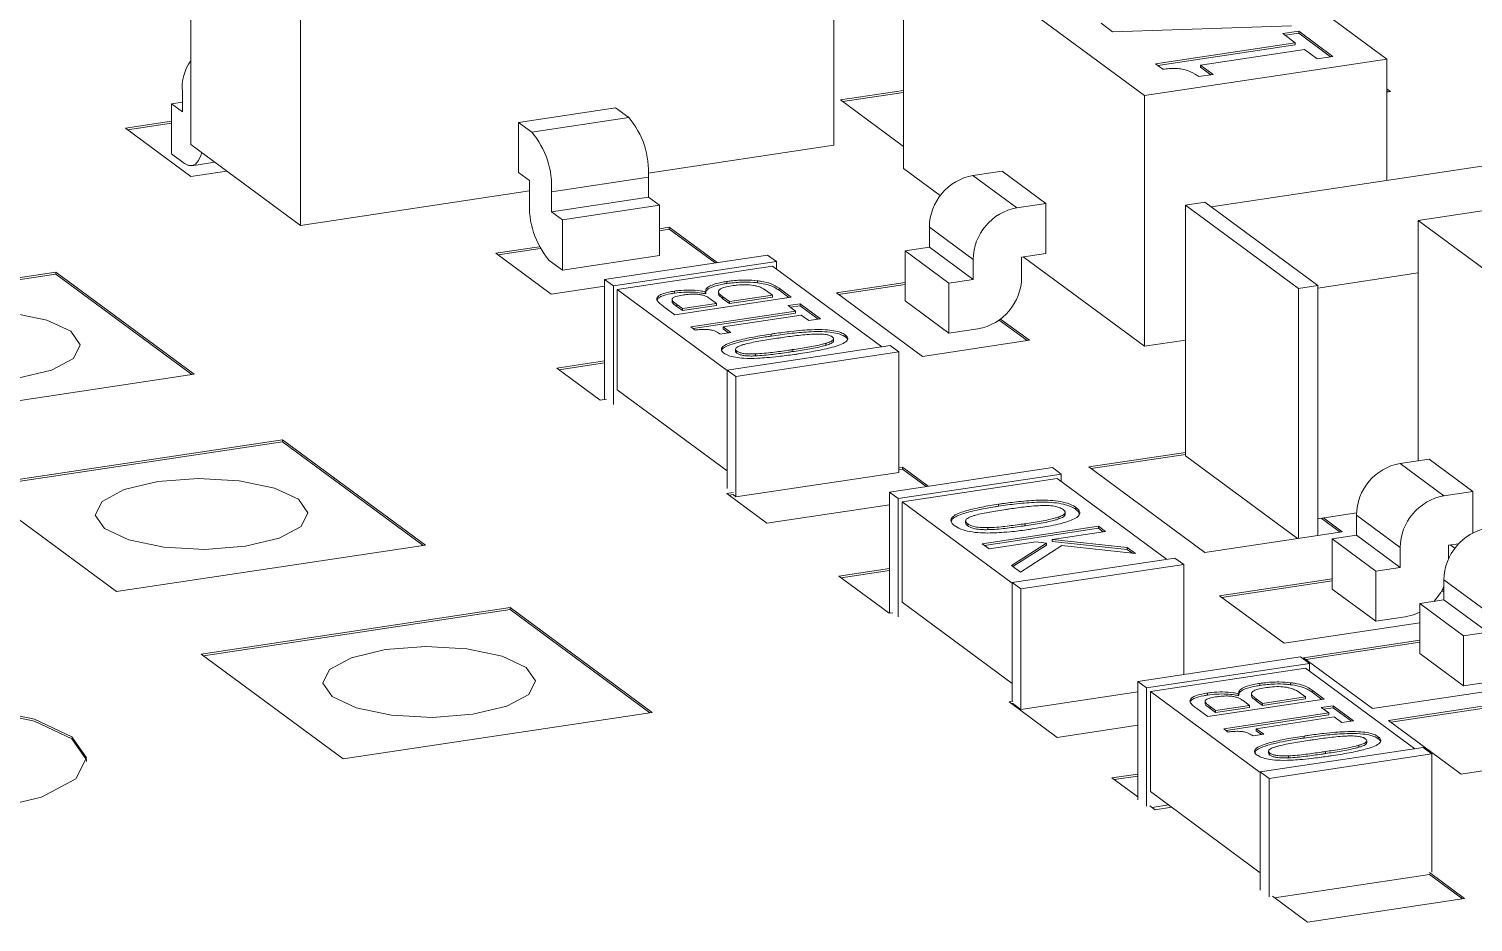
# Model space of a CAD drawing. Header units: millimetres. Extents: x 30 to 313, y 16 to 167.
# Drawn here: x 163.07 to 166.464, y 120.005 to 122.105 of the extents above; entities that cross this region are included whole.
import ezdxf

# ---------------------------------------------------------------- set-up
doc = ezdxf.new("R2010")
doc.units = ezdxf.units.MM

msp = doc.modelspace()

# ---------------------------------------------------------------- linework, layer by layer
at = {"color": 7, "linetype": 'Continuous', "lineweight": 15}
for p, q in [((165.6955, 122.4515), (166.2612, 122.0338)), ((163.4513, 122.4219), (163.4513, 121.8327)), ((164.9617, 121.8314), (164.9617, 122.4206)), ((165.6916, 121.9481), (165.1258, 122.3658)), ((165.1258, 121.7765), (165.1258, 122.3658)), ((163.7085, 121.6428), (163.7085, 122.2321)), ((165.617, 122.0981), (165.5901, 122.1179)), ((166.0371, 122.1119), (165.617, 122.0981)), ((165.7177, 122.0226), (166.0463, 122.0721)), ((166.0463, 122.0674), (165.723, 122.0187)), ((166.0171, 122.0936), (166.0543, 122.0992)), ((166.0463, 122.0721), (166.0171, 122.0936)), ((166.0543, 122.0945), (166.0224, 122.0897)), ((166.0463, 122.0674), (166.0463, 122.0721)), ((166.0543, 122.0992), (166.1346, 122.04)), ((166.0543, 122.0945), (166.0543, 122.0992)), ((166.1293, 122.0392), (166.0543, 122.0945)), ((166.2612, 122.0338), (165.6916, 121.9481)), ((166.0675, 122.0564), (165.8231, 122.0196)), ((166.0973, 122.0344), (166.0675, 122.0564)), ((166.1346, 122.04), (166.0973, 122.0344)), ((166.2612, 121.7486), (166.2612, 122.0338)), ((165.7348, 122.01), (165.7177, 122.0226)), ((165.8231, 122.0196), (165.853, 121.9976)), ((165.8231, 122.0149), (165.8231, 122.0196)), ((165.8477, 121.9968), (165.8231, 122.0149)), ((165.853, 121.9976), (165.8196, 121.9926)), ((163.4311, 121.9329), (163.4054, 121.929)), ((163.4311, 121.9572), (163.4311, 121.91)), ((164.9777, 121.9377), (165.1258, 121.96)), ((165.1258, 121.8283), (164.9777, 121.9377)), ((165.1258, 121.9553), (164.983, 121.9338)), ((165.6916, 121.3588), (165.6916, 121.9481)), ((166.2612, 121.964), (166.27, 121.9575)), ((166.2647, 121.9567), (166.2612, 121.9592)), ((166.27, 121.9575), (166.2612, 121.9561)), ((163.4054, 121.929), (163.4054, 121.8111)), ((163.4311, 121.91), (163.4054, 121.929)), ((164.2212, 121.8849), (164.449, 121.9192)), ((164.449, 121.9192), (164.4799, 121.8964)), ((163.2972, 121.8713), (163.4054, 121.8876)), ((163.4512, 121.7576), (163.2972, 121.8713)), ((163.4054, 121.8829), (163.3025, 121.8674)), ((164.2212, 121.7671), (164.2212, 121.8849)), ((164.2212, 121.8849), (164.252, 121.8622)), ((164.252, 121.8622), (164.4799, 121.8964)), ((163.7085, 121.6428), (163.4513, 121.8327)), ((164.9617, 121.8314), (164.526, 121.7658)), ((163.4054, 121.8111), (163.4363, 121.7884)), ((166.7491, 121.822), (165.8483, 121.6864)), ((163.5358, 121.7703), (163.4512, 121.7576)), ((163.453, 121.7832), (163.5073, 121.7913)), ((164.2212, 121.7671), (164.2469, 121.7481)), ((165.212, 121.7129), (165.1258, 121.7765)), ((165.3573, 121.7706), (165.2889, 121.7603)), ((165.3573, 121.7706), (165.4601, 121.6947)), ((164.2469, 121.7481), (164.2469, 121.701)), ((164.5262, 121.7562), (164.2983, 121.7219)), ((164.5262, 121.7562), (164.5262, 121.7091)), ((165.2889, 121.7603), (165.3918, 121.6844)), ((167.0186, 121.7576), (166.335, 121.6548)), ((164.2469, 121.7238), (163.7085, 121.6428)), ((164.2983, 121.6748), (164.2983, 121.7219)), ((164.5262, 121.7091), (164.2983, 121.6748)), ((164.5262, 121.7091), (164.5519, 121.6901)), ((165.4601, 121.6947), (165.3918, 121.6844)), ((165.4601, 121.6947), (165.4601, 121.5768)), ((165.788, 121.6904), (165.8336, 121.6973)), ((165.8336, 121.6973), (166.0989, 121.5013)), ((164.324, 121.6558), (164.2983, 121.6748)), ((164.5519, 121.6901), (164.324, 121.6558)), ((164.5519, 121.6901), (164.5519, 121.5722)), ((165.788, 121.6904), (165.788, 121.1012)), ((166.0534, 121.4945), (165.788, 121.6904)), ((164.324, 121.5379), (164.324, 121.6558)), ((164.5519, 121.6352), (164.5752, 121.6387)), ((164.5752, 121.634), (164.5519, 121.6305)), ((164.5752, 121.6387), (164.688, 121.5555)), ((164.5752, 121.634), (164.5752, 121.6387)), ((164.6827, 121.5547), (164.5752, 121.634)), ((165.2892, 121.5629), (165.1864, 121.6389)), ((165.1864, 121.5917), (165.1864, 121.6389)), ((166.9007, 121.237), (166.335, 121.6548)), ((166.335, 121.0898), (166.335, 121.6548)), ((164.168, 121.5774), (164.2697, 121.5927)), ((165.1294, 121.5831), (165.1864, 121.5917)), ((165.2892, 121.5158), (165.1864, 121.5917)), ((164.2979, 121.4815), (164.168, 121.5774)), ((164.2719, 121.5883), (164.1733, 121.5735)), ((164.2932, 121.5607), (164.324, 121.5379)), ((164.5519, 121.5722), (164.324, 121.5379)), ((164.8062, 121.5733), (164.4234, 121.5157)), ((164.4439, 121.5005), (164.8268, 121.5581)), ((164.8062, 121.5733), (164.8268, 121.5581)), ((164.8268, 121.5581), (164.8268, 121.5405)), ((165.2323, 121.5072), (165.1294, 121.5831)), ((165.1294, 121.4653), (165.1294, 121.5831)), ((165.2892, 121.5629), (165.2892, 121.5158)), ((165.4032, 121.5683), (165.4601, 121.5768)), ((165.4032, 121.5211), (165.4032, 121.5683)), ((165.6916, 121.3588), (165.4071, 121.5689)), ((162.4348, 121.4279), (163.1335, 121.5331)), ((163.1335, 121.5284), (162.4401, 121.424)), ((163.1335, 121.5331), (163.4586, 121.293)), ((163.1335, 121.5284), (163.1335, 121.5331)), ((163.4533, 121.2922), (163.1335, 121.5284)), ((164.8176, 121.5473), (164.4531, 121.4924)), ((164.8176, 121.5473), (165.0745, 121.3576)), ((166.0989, 121.4956), (166.335, 121.5311)), ((164.4234, 121.5004), (164.2979, 121.4815)), ((164.4439, 121.5005), (164.4234, 121.5157)), ((164.4234, 121.5157), (164.4234, 121.2338)), ((164.4439, 121.2223), (164.4439, 121.5005)), ((164.7114, 121.3017), (164.4531, 121.4924)), ((164.4531, 121.4924), (164.4531, 121.2567)), ((164.6611, 121.4909), (164.6611, 121.4869)), ((164.7106, 121.5064), (164.7106, 121.5111)), ((164.7827, 121.5081), (164.7827, 121.5128)), ((164.8333, 121.4951), (164.8616, 121.4742)), ((164.8333, 121.4904), (164.8333, 121.4951)), ((164.8563, 121.4734), (164.8333, 121.4904)), ((164.9679, 121.4844), (165.1294, 121.5087)), ((165.1294, 121.5039), (164.9732, 121.4804)), ((165.2892, 121.5158), (165.2323, 121.5072)), ((165.2323, 121.5072), (165.2323, 121.3893)), ((166.0534, 121.4945), (166.0989, 121.5013)), ((166.0534, 120.9072), (166.0534, 121.4945)), ((166.0989, 121.5013), (166.0989, 120.9141)), ((164.547, 121.4686), (164.547, 121.4733)), ((164.5819, 121.4685), (164.5819, 121.4638)), ((164.5873, 121.4837), (164.5873, 121.4884)), ((164.8616, 121.4742), (164.5881, 121.4331)), ((164.606, 121.4474), (164.5933, 121.4568)), ((164.5933, 121.4521), (164.5933, 121.4568)), ((164.686, 121.4595), (164.606, 121.4474)), ((164.6597, 121.487), (164.661, 121.4872)), ((164.6597, 121.4823), (164.6597, 121.487)), ((164.661, 121.4825), (164.6597, 121.4823)), ((164.661, 121.4872), (164.661, 121.4825)), ((164.671, 121.4705), (164.686, 121.4595)), ((164.686, 121.4595), (164.686, 121.4547)), ((164.6908, 121.4865), (164.6908, 121.4818)), ((164.7164, 121.464), (164.7014, 121.4751)), ((164.7014, 121.4704), (164.7014, 121.4751)), ((164.7014, 121.4704), (164.7164, 121.4593)), ((164.8174, 121.4792), (164.7164, 121.464)), ((164.7164, 121.4593), (164.8174, 121.4745)), ((164.7164, 121.464), (164.7164, 121.4593)), ((164.8067, 121.4871), (164.8174, 121.4792)), ((164.8174, 121.4792), (164.8174, 121.4745)), ((164.8546, 121.4545), (164.8826, 121.4587)), ((164.8826, 121.4587), (164.9307, 121.4232)), ((164.8826, 121.454), (164.8826, 121.4587)), ((165.1701, 121.3351), (164.9679, 121.4844)), ((165.2323, 121.3893), (165.1294, 121.4653)), ((164.5881, 121.4331), (164.5619, 121.4524)), ((164.5933, 121.4521), (164.606, 121.4427)), ((164.606, 121.4427), (164.686, 121.4547)), ((164.606, 121.4474), (164.606, 121.4427)), ((164.6258, 121.4045), (164.8722, 121.4416)), ((164.8722, 121.4369), (164.6311, 121.4006)), ((164.8849, 121.4322), (164.7016, 121.4046)), ((164.8722, 121.4416), (164.8546, 121.4545)), ((164.8826, 121.454), (164.8599, 121.4506)), ((164.8722, 121.4369), (164.8722, 121.4416)), ((164.9254, 121.4224), (164.8826, 121.454)), ((164.9028, 121.419), (164.8849, 121.4322)), ((164.9307, 121.4232), (164.9028, 121.419)), ((165.3536, 121.4229), (165.4213, 121.3729)), ((164.6361, 121.3969), (164.6258, 121.4045)), ((164.7195, 121.3914), (164.6945, 121.3876)), ((164.7016, 121.4046), (164.7195, 121.3914)), ((164.7016, 121.3999), (164.7016, 121.4046)), ((164.7142, 121.3906), (164.7016, 121.3999)), ((165.2323, 121.3893), (165.3006, 121.3996)), ((165.416, 121.3721), (165.3505, 121.4205)), ((164.7114, 121.303), (165.0942, 121.3606)), ((164.8145, 121.3828), (164.8145, 121.3875)), ((164.9433, 121.3611), (164.9433, 121.3658)), ((164.9614, 121.3717), (164.9614, 121.3765)), ((164.9885, 121.3809), (164.9885, 121.3856)), ((165.1148, 121.3454), (165.0942, 121.3606)), ((165.4213, 121.3729), (165.1701, 121.3351)), ((165.788, 121.3733), (165.6916, 121.3588)), ((164.311, 121.3076), (164.4234, 121.3245)), ((164.4234, 121.3198), (164.3164, 121.3037)), ((164.7308, 121.3519), (164.7308, 121.3472)), ((165.1148, 121.3454), (164.732, 121.2878)), ((164.7341, 121.3427), (164.7341, 121.3474)), ((164.7776, 121.3361), (164.7776, 121.3408)), ((164.8643, 121.3462), (164.8643, 121.3509)), ((165.1148, 121.0625), (165.1148, 121.3454)), ((163.4586, 121.293), (162.76, 121.1879)), ((164.4131, 121.2322), (164.311, 121.3076)), ((164.732, 121.2878), (164.7114, 121.303)), ((164.7114, 121.0249), (164.7114, 121.303)), ((164.732, 121.2878), (164.732, 121.0049)), ((164.7114, 121.066), (164.4531, 121.2567)), ((164.4276, 121.2344), (164.4131, 121.2322)), ((162.9405, 121.0301), (163.6667, 121.1393)), ((163.6667, 121.1346), (162.9458, 121.0262)), ((163.6667, 121.1393), (164.0022, 120.8916)), ((163.6667, 121.1346), (163.6667, 121.1393)), ((163.9969, 120.8908), (163.6667, 121.1346)), ((165.5613, 121.0752), (165.788, 121.1093)), ((165.788, 121.1046), (165.5666, 121.0713)), ((165.788, 121.1012), (166.0511, 120.9069)), ((166.3607, 121.0936), (166.2923, 121.0834)), ((166.2923, 121.0834), (166.3952, 121.0074)), ((166.3607, 121.0936), (166.4636, 121.0177)), ((164.732, 121.0049), (165.1148, 121.0625)), ((165.0926, 121.0162), (165.4754, 121.0738)), ((165.496, 121.0586), (165.1132, 121.001)), ((165.1148, 121.0735), (165.1232, 121.0747)), ((165.1232, 121.07), (165.1148, 121.0688)), ((165.1232, 121.0747), (165.1839, 121.0299)), ((165.1232, 121.07), (165.1232, 121.0747)), ((165.1785, 121.0291), (165.1232, 121.07)), ((165.4754, 121.0738), (165.496, 121.0586)), ((165.496, 121.0411), (165.496, 121.0586)), ((165.8335, 120.8742), (165.5613, 121.0752)), ((163.276, 120.7823), (162.9405, 121.0301)), ((164.7105, 121.0126), (164.725, 121.0148)), ((165.0926, 120.7334), (165.0926, 121.0162)), ((165.0926, 121.0162), (165.1132, 121.001)), ((165.1223, 120.993), (165.4869, 121.0478)), ((165.4869, 121.0478), (165.7437, 120.8582)), ((166.4636, 121.0177), (166.3952, 121.0074)), ((166.4636, 121.0177), (166.4636, 120.9201)), ((164.8047, 120.943), (164.7105, 121.0126)), ((164.725, 121.0101), (164.7158, 121.0087)), ((164.725, 121.0101), (164.732, 121.0049)), ((165.0926, 120.9864), (164.8047, 120.943)), ((165.1132, 121.001), (165.1132, 120.7229)), ((165.3806, 120.8022), (165.1223, 120.993)), ((165.1223, 120.7573), (165.1223, 120.993)), ((165.3489, 120.9829), (165.3489, 120.9876)), ((165.2715, 120.9483), (165.2715, 120.9436)), ((165.4903, 120.9577), (165.4903, 120.9529)), ((165.5054, 120.964), (165.5054, 120.9687)), ((165.5309, 120.9799), (165.5309, 120.9751)), ((166.0989, 120.9535), (166.1899, 120.9671)), ((166.1514, 120.922), (166.1071, 120.9547)), ((166.1124, 120.9555), (166.1567, 120.9228)), ((166.2927, 120.8859), (166.1898, 120.9619)), ((166.1898, 120.9147), (166.1898, 120.9619)), ((165.2765, 120.9369), (165.2765, 120.9416)), ((165.3106, 120.8945), (165.584, 120.9357)), ((165.584, 120.931), (165.3159, 120.8906)), ((165.3235, 120.9278), (165.3235, 120.9325)), ((165.4112, 120.937), (165.4112, 120.9418)), ((165.6005, 120.9236), (165.4748, 120.9047)), ((165.584, 120.9357), (165.6005, 120.9236)), ((165.584, 120.931), (165.584, 120.9357)), ((165.5951, 120.9228), (165.584, 120.931)), ((166.1567, 120.9228), (165.8335, 120.8742)), ((166.1328, 120.9062), (166.1898, 120.9147)), ((166.2927, 120.8388), (166.1898, 120.9147)), ((164.0022, 120.8916), (163.276, 120.7823)), ((165.327, 120.8824), (165.3106, 120.8945)), ((165.4363, 120.8989), (165.327, 120.8824)), ((165.3793, 120.8438), (165.4614, 120.8962)), ((165.4614, 120.8915), (165.3828, 120.8413)), ((165.4979, 120.8908), (165.4006, 120.8281)), ((165.4614, 120.8962), (165.4363, 120.8989)), ((165.4614, 120.8915), (165.4614, 120.8962)), ((165.4748, 120.9047), (165.6511, 120.8862)), ((165.4748, 120.8999), (165.4748, 120.9047)), ((165.6511, 120.8815), (165.4748, 120.8999)), ((165.6711, 120.8714), (165.4979, 120.8908)), ((165.6511, 120.8862), (165.6711, 120.8714)), ((165.6511, 120.8815), (165.6511, 120.8862)), ((165.6635, 120.8723), (165.6511, 120.8815)), ((166.1328, 120.9062), (166.2357, 120.8302)), ((166.1328, 120.7883), (166.1328, 120.9062)), ((166.2927, 120.8859), (166.2927, 120.8388)), ((166.4066, 120.8913), (166.4303, 120.8948)), ((166.4066, 120.8596), (166.4066, 120.8913)), ((166.4212, 120.884), (166.4105, 120.8919)), ((165.7634, 120.8611), (165.3806, 120.8035)), ((165.4012, 120.7884), (165.784, 120.846)), ((165.7634, 120.8611), (165.784, 120.846)), ((165.784, 120.846), (165.784, 120.5872)), ((164.9737, 120.8183), (165.0926, 120.8362)), ((165.0916, 120.7312), (164.9737, 120.8183)), ((165.0926, 120.8315), (164.979, 120.8144)), ((165.4006, 120.8281), (165.3793, 120.8438)), ((165.8685, 120.7726), (166.1328, 120.8123)), ((166.2927, 120.8388), (166.2357, 120.8302)), ((166.2357, 120.8302), (166.2357, 120.7124)), ((165.4012, 120.7884), (165.3806, 120.8035)), ((165.3806, 120.8035), (165.3806, 120.5254)), ((165.4012, 120.5055), (165.4012, 120.7884)), ((166.1328, 120.8076), (165.8738, 120.7687)), ((166.2357, 120.7124), (166.1328, 120.7883)), ((166.3955, 120.7809), (166.3905, 120.7846)), ((166.3923, 120.788), (166.3955, 120.7856)), ((166.4984, 120.734), (166.3955, 120.81)), ((166.3955, 120.7628), (166.3955, 120.81)), ((163.4752, 120.6352), (164.2014, 120.7445)), ((164.2014, 120.7445), (164.5352, 120.498)), ((164.2014, 120.7398), (164.2014, 120.7445)), ((165.3806, 120.5665), (165.1223, 120.7573)), ((166.0197, 120.6609), (165.8685, 120.7726)), ((166.3386, 120.7543), (166.3955, 120.7628)), ((166.3386, 120.7543), (166.4414, 120.6783)), ((166.3386, 120.6364), (166.3386, 120.7543)), ((166.4984, 120.6869), (166.3955, 120.7628)), ((164.2014, 120.7398), (163.4805, 120.6313)), ((164.5299, 120.4972), (164.2014, 120.7398)), ((165.1002, 120.7325), (165.0916, 120.7312)), ((165.0926, 120.7334), (165.0949, 120.7317)), ((166.2357, 120.7124), (166.3041, 120.7226)), ((166.3386, 120.7089), (166.0197, 120.6609)), ((166.4984, 120.6869), (166.4414, 120.6783)), ((166.4414, 120.6783), (166.4414, 120.5604)), ((166.0657, 120.6269), (166.3386, 120.6679)), ((166.3386, 120.6632), (166.0711, 120.623)), ((163.809, 120.3888), (163.4752, 120.6352)), ((166.0588, 120.6286), (165.676, 120.571)), ((165.6965, 120.5558), (166.0794, 120.6134)), ((166.0588, 120.6286), (166.0794, 120.6134)), ((166.2276, 120.5074), (166.0657, 120.6269)), ((166.0794, 120.6134), (166.0794, 120.5959)), ((166.4414, 120.5604), (166.3386, 120.6364)), ((166.0702, 120.6026), (165.7057, 120.5477)), ((166.0702, 120.6026), (166.3271, 120.413)), ((165.676, 120.5469), (165.4012, 120.5055)), ((165.6965, 120.5558), (165.676, 120.571)), ((165.676, 120.571), (165.676, 120.2929)), ((165.6965, 120.2777), (165.6965, 120.5558)), ((165.964, 120.357), (165.7057, 120.5477)), ((165.7057, 120.5477), (165.7057, 120.312)), ((165.8399, 120.5391), (165.8399, 120.5438)), ((165.9123, 120.5423), (165.9136, 120.5425)), ((165.9123, 120.5376), (165.9123, 120.5423)), ((165.9136, 120.5425), (165.9136, 120.5378)), ((165.9137, 120.5463), (165.9137, 120.5423)), ((165.9434, 120.5419), (165.9434, 120.5371)), ((165.9632, 120.5617), (165.9632, 120.5664)), ((166.0353, 120.5634), (166.0353, 120.5681)), ((166.0593, 120.5425), (166.07, 120.5346)), ((166.0859, 120.5505), (166.1142, 120.5296)), ((166.0859, 120.5458), (166.0859, 120.5505)), ((166.1089, 120.5288), (166.0859, 120.5458)), ((166.5443, 120.555), (166.2276, 120.5074)), ((166.4414, 120.5604), (166.5098, 120.5707)), ((165.3739, 120.5228), (165.3824, 120.5241)), ((165.4866, 120.4396), (165.3739, 120.5228)), ((165.3824, 120.5194), (165.3792, 120.5189)), ((165.4012, 120.5055), (165.3824, 120.5194)), ((165.7996, 120.5239), (165.7996, 120.5286)), ((165.8407, 120.4884), (165.8145, 120.5078)), ((165.8345, 120.5238), (165.8345, 120.5191)), ((166.1142, 120.5296), (165.8407, 120.4884)), ((165.8586, 120.5028), (165.8459, 120.5121)), ((165.8459, 120.5074), (165.8459, 120.5121)), ((165.8459, 120.5074), (165.8586, 120.498)), ((165.9386, 120.5148), (165.8586, 120.5028)), ((165.8586, 120.498), (165.9386, 120.5101)), ((165.9136, 120.5378), (165.9123, 120.5376)), ((165.9236, 120.5259), (165.9386, 120.5148)), ((165.9386, 120.5148), (165.9386, 120.5101)), ((165.969, 120.5194), (165.954, 120.5304)), ((165.954, 120.5257), (165.954, 120.5304)), ((165.954, 120.5257), (165.969, 120.5147)), ((166.07, 120.5346), (165.969, 120.5194)), ((165.969, 120.5147), (166.07, 120.5299)), ((165.969, 120.5194), (165.969, 120.5147)), ((166.07, 120.5346), (166.07, 120.5299)), ((166.1072, 120.5099), (166.1352, 120.5141)), ((166.1248, 120.4969), (166.1072, 120.5099)), ((166.1352, 120.5093), (166.1125, 120.5059)), ((166.1352, 120.5141), (166.1833, 120.4785)), ((166.1352, 120.5093), (166.1352, 120.5141)), ((166.178, 120.4777), (166.1352, 120.5093)), ((166.2653, 120.4796), (166.5443, 120.5216)), ((166.5443, 120.5168), (166.2706, 120.4757)), ((164.5352, 120.498), (163.809, 120.3888)), ((165.8586, 120.5028), (165.8586, 120.498)), ((165.8784, 120.4599), (166.1248, 120.4969)), ((166.1248, 120.4922), (165.8837, 120.4559)), ((166.1375, 120.4875), (165.9542, 120.46)), ((166.1248, 120.4922), (166.1248, 120.4969)), ((166.1554, 120.4743), (166.1375, 120.4875)), ((166.1833, 120.4785), (166.1554, 120.4743)), ((166.4362, 120.3534), (166.2653, 120.4796)), ((165.676, 120.4681), (165.4866, 120.4396)), ((165.8887, 120.4522), (165.8784, 120.4599)), ((165.9721, 120.4468), (165.9471, 120.443)), ((165.9542, 120.46), (165.9721, 120.4468)), ((165.9542, 120.4553), (165.9542, 120.46)), ((165.9668, 120.446), (165.9542, 120.4553)), ((166.0671, 120.4381), (166.0671, 120.4428)), ((166.2411, 120.4363), (166.2411, 120.441)), ((165.964, 120.3583), (166.3468, 120.4159)), ((165.9834, 120.4072), (165.9834, 120.4025)), ((166.1169, 120.4015), (166.1169, 120.4062)), ((166.1959, 120.4164), (166.1959, 120.4211)), ((166.214, 120.4271), (166.214, 120.4318)), ((166.3674, 120.4007), (166.3468, 120.4159)), ((166.8273, 120.4122), (166.4362, 120.3534)), ((166.3674, 120.4007), (165.9846, 120.3431)), ((165.9867, 120.398), (165.9867, 120.4027)), ((166.0302, 120.3915), (166.0302, 120.3962)), ((166.3674, 120.1226), (166.3674, 120.4007)), ((165.6155, 120.3443), (165.676, 120.3534)), ((165.676, 120.2997), (165.6155, 120.3443)), ((165.676, 120.3487), (165.6208, 120.3404)), ((165.9846, 120.3431), (165.964, 120.3583)), ((165.964, 120.0802), (165.964, 120.3583)), ((165.9846, 120.3431), (165.9846, 120.065)), ((165.964, 120.1213), (165.7057, 120.312)), ((165.717, 120.2694), (165.7043, 120.2788)), ((165.7481, 120.2807), (165.7096, 120.2749)), ((165.7555, 120.2752), (165.717, 120.2694)), ((165.9976, 120.0622), (166.3618, 120.1171)), ((166.3618, 120.1218), (166.4441, 120.061)), ((166.4388, 120.0602), (166.3618, 120.1171)), ((166.0746, 120.0054), (165.9923, 120.0662)), ((166.4441, 120.061), (166.0746, 120.0054))]:
    msp.add_line(p, q, dxfattribs=at)
at = {"color": 7, "linetype": 'Continuous', "lineweight": 15, "flags": 128}
for points in [[(163.4363, 121.7884), (163.4453, 121.7837), (163.454, 121.7834), (163.462, 121.7872), (163.469, 121.7953), (163.4748, 121.8071), (163.477, 121.8138)], [(163.1692, 121.394), (163.1912, 121.3623), (163.1752, 121.3303), (163.1236, 121.3027), (163.0442, 121.2838), (162.9492, 121.2764), (162.8529, 121.2818), (162.7702, 121.299), (162.7135, 121.3254), (162.6915, 121.3571), (162.7075, 121.3892), (162.7591, 121.4168), (162.8385, 121.4357), (162.9335, 121.443), (163.0297, 121.4377), (163.1125, 121.4205), (163.1692, 121.394)], [(163.7041, 120.9991), (163.7261, 120.9674), (163.7101, 120.9353), (163.6584, 120.9077), (163.5791, 120.8888), (163.484, 120.8815), (163.3878, 120.8868), (163.305, 120.904), (163.2483, 120.9305), (163.2263, 120.9622), (163.2423, 120.9942), (163.294, 121.0218), (163.3733, 121.0407), (163.4684, 121.0481), (163.5646, 121.0427), (163.6474, 121.0255), (163.7041, 120.9991)], [(166.3041, 120.7226), (166.3241, 120.7277), (166.3386, 120.734)], [(164.2389, 120.6041), (164.2609, 120.5724), (164.2449, 120.5404), (164.1933, 120.5128), (164.1139, 120.4939), (164.0189, 120.4865), (163.9227, 120.4919), (163.8399, 120.5091), (163.7832, 120.5355), (163.7612, 120.5672), (163.7772, 120.5993), (163.8288, 120.6269), (163.9082, 120.6458), (164.0032, 120.6531), (164.0995, 120.6478), (164.1822, 120.6306), (164.2389, 120.6041)], [(163.2058, 120.3831), (163.2057, 120.3872), (163.1714, 120.4364), (163.0833, 120.4776), (162.9546, 120.5043), (162.8051, 120.5126), (162.6573, 120.5012), (162.534, 120.4718), (162.4537, 120.4289), (162.4286, 120.3831)], [(162.463, 120.3346), (162.4288, 120.3838), (162.4537, 120.4337), (162.534, 120.4765), (162.6573, 120.5059), (162.8051, 120.5173), (162.9546, 120.509), (163.0833, 120.4823), (163.1714, 120.4412), (163.2057, 120.3919), (163.1807, 120.3421), (163.1005, 120.2992), (162.9771, 120.2698), (162.8294, 120.2584), (162.6798, 120.2667), (162.5512, 120.2934), (162.463, 120.3346)]]:
    msp.add_lwpolyline(points, dxfattribs=at)
at = {"color": 7, "linetype": 'Continuous', "lineweight": 15}
for centre, radius, start, end in [((163.534, 121.9677), 0.1034, 143.0998, 185.8669), ((164.3295, 121.7691), 0.1971, 356.258, 40.2722), ((164.1017, 121.7348), 0.1971, 356.258, 40.2722), ((165.3114, 121.6374), 0.125, 100.3468, 179.3273), ((164.4435, 121.6881), 0.1971, 176.258, 220.2722), ((165.4142, 121.5614), 0.125, 100.3468, 179.3273), ((165.2782, 121.5226), 0.125, 280.3468, 359.3273), ((166.3148, 120.9604), 0.125, 100.3468, 179.3273), ((166.4177, 120.8844), 0.125, 100.3468, 179.3273), ((166.5205, 120.8085), 0.125, 100.3468, 179.3273), ((166.2769, 120.8488), 0.1304, 316.6702, 335.4355)]:
    msp.add_arc(centre, radius, start, end, dxfattribs=at)
for points, knots in [([(165.8196, 121.9926), (165.8182, 121.9936), (165.8112, 121.9986), (165.7997, 122.0051), (165.7817, 122.0103), (165.7664, 122.0119), (165.7505, 122.0117), (165.7399, 122.0106), (165.7348, 122.01)], [0, 0, 0, 0, 0.088265, 0.443956, 0.586044, 0.705649, 0.859622, 1, 1, 1, 1]), ([(164.5873, 121.4884), (164.5904, 121.4889), (164.6016, 121.4904), (164.6225, 121.4915), (164.6447, 121.49), (164.6559, 121.4877), (164.6597, 121.487)], [0, 0, 0, 0, 0.132397, 0.480355, 0.82307, 1, 1, 1, 1]), ([(164.661, 121.4872), (164.6609, 121.4883), (164.6603, 121.4916), (164.6643, 121.4972), (164.6765, 121.5037), (164.6931, 121.5082), (164.706, 121.5103), (164.7106, 121.5111)], [0, 0, 0, 0, 0.107585, 0.323949, 0.538494, 0.836346, 1, 1, 1, 1]), ([(164.7106, 121.5064), (164.7076, 121.5059), (164.6946, 121.5038), (164.6769, 121.4993), (164.6636, 121.492), (164.6603, 121.4864), (164.6609, 121.4833), (164.661, 121.4825)], [0, 0, 0, 0, 0.107472, 0.46447, 0.692851, 0.922179, 1, 1, 1, 1]), ([(164.6912, 121.4889), (164.6919, 121.49), (164.6933, 121.4922), (164.6991, 121.4957), (164.7104, 121.4988), (164.7203, 121.5004), (164.7257, 121.5013)], [0, 0, 0, 0, 0.189629, 0.380108, 0.65656, 1, 1, 1, 1]), ([(164.7106, 121.5111), (164.7136, 121.5115), (164.7277, 121.5135), (164.7528, 121.5153), (164.7736, 121.5135), (164.7827, 121.5128)], [0, 0, 0, 0, 0.135408, 0.623628, 1, 1, 1, 1]), ([(164.7827, 121.5081), (164.7795, 121.5084), (164.7674, 121.5098), (164.742, 121.5102), (164.7218, 121.5077), (164.7106, 121.5064)], [0, 0, 0, 0, 0.135536, 0.51782, 1, 1, 1, 1]), ([(164.7257, 121.5013), (164.7288, 121.5017), (164.7381, 121.503), (164.7547, 121.5041), (164.767, 121.5026), (164.7728, 121.5019)], [0, 0, 0, 0, 0.206082, 0.624144, 1, 1, 1, 1]), ([(164.7728, 121.5019), (164.7758, 121.5014), (164.7833, 121.5), (164.7959, 121.495), (164.8024, 121.4903), (164.8067, 121.4871)], [0, 0, 0, 0, 0.1762634, 0.4532533, 1, 1, 1, 1]), ([(164.7827, 121.5128), (164.7857, 121.5123), (164.797, 121.5107), (164.8177, 121.5056), (164.8275, 121.499), (164.8333, 121.4951)], [0, 0, 0, 0, 0.133321, 0.49017, 1, 1, 1, 1]), ([(164.8333, 121.4904), (164.8318, 121.4914), (164.8276, 121.4944), (164.8182, 121.4997), (164.8025, 121.505), (164.7888, 121.5071), (164.7827, 121.5081)], [0, 0, 0, 0, 0.13301, 0.399636, 0.733804, 1, 1, 1, 1]), ([(164.5619, 121.4524), (164.5606, 121.4534), (164.5565, 121.4565), (164.5495, 121.4621), (164.545, 121.4682), (164.5465, 121.4721), (164.547, 121.4733)], [0, 0, 0, 0, 0.153069, 0.459327, 0.836233, 1, 1, 1, 1]), ([(164.547, 121.4733), (164.5477, 121.4744), (164.5496, 121.4773), (164.558, 121.482), (164.5719, 121.4859), (164.5829, 121.4877), (164.5873, 121.4884)], [0, 0, 0, 0, 0.158715, 0.418779, 0.766357, 1, 1, 1, 1]), ([(164.5873, 121.4837), (164.5843, 121.4832), (164.5733, 121.4815), (164.5588, 121.4778), (164.5495, 121.4725), (164.5477, 121.4696), (164.547, 121.4686)], [0, 0, 0, 0, 0.158314, 0.577882, 0.847, 1, 1, 1, 1]), ([(164.5933, 121.4568), (164.592, 121.4578), (164.5884, 121.4606), (164.5832, 121.4647), (164.5814, 121.4686), (164.5823, 121.4706), (164.5825, 121.4711)], [0, 0, 0, 0, 0.222879, 0.598862, 0.892026, 1, 1, 1, 1]), ([(164.5821, 121.4638), (164.5821, 121.4635), (164.5816, 121.4612), (164.5868, 121.4573), (164.5912, 121.4537), (164.5933, 121.4521)], [0, 0, 0, 0, 0.060368, 0.557561, 1, 1, 1, 1]), ([(164.5825, 121.4711), (164.5833, 121.472), (164.585, 121.4738), (164.5928, 121.4768), (164.6007, 121.4782), (164.606, 121.4792)], [0, 0, 0, 0, 0.243141, 0.485792, 1, 1, 1, 1]), ([(164.6597, 121.4823), (164.6569, 121.4829), (164.6483, 121.4847), (164.6312, 121.4863), (164.6089, 121.4864), (164.5946, 121.4846), (164.5873, 121.4837)], [0, 0, 0, 0, 0.132459, 0.399832, 0.694952, 1, 1, 1, 1]), ([(164.606, 121.4792), (164.6091, 121.4796), (164.6172, 121.4807), (164.6294, 121.4818), (164.6404, 121.4814), (164.6452, 121.4806), (164.6467, 121.4804)], [0, 0, 0, 0, 0.23676, 0.627635, 0.876871, 1, 1, 1, 1]), ([(164.6467, 121.4804), (164.6497, 121.4798), (164.6555, 121.4787), (164.6644, 121.4754), (164.6684, 121.4725), (164.671, 121.4705)], [0, 0, 0, 0, 0.25635, 0.514514, 1, 1, 1, 1]), ([(164.7014, 121.4751), (164.7001, 121.4761), (164.6968, 121.4786), (164.692, 121.4827), (164.6903, 121.4864), (164.691, 121.4885), (164.6912, 121.4889)], [0, 0, 0, 0, 0.230862, 0.566218, 0.905417, 1, 1, 1, 1]), ([(164.691, 121.4818), (164.6909, 121.4815), (164.6907, 121.48), (164.694, 121.4761), (164.6984, 121.4727), (164.7014, 121.4704)], [0, 0, 0, 0, 0.076037, 0.363233, 1, 1, 1, 1]), ([(164.6945, 121.3876), (164.693, 121.3886), (164.6887, 121.3917), (164.6809, 121.3954), (164.6698, 121.398), (164.6582, 121.3988), (164.6468, 121.3982), (164.6392, 121.3973), (164.6361, 121.3969)], [0, 0, 0, 0, 0.134474, 0.405846, 0.539522, 0.674346, 0.866739, 1, 1, 1, 1]), ([(164.8145, 121.3875), (164.8175, 121.3879), (164.8327, 121.3902), (164.857, 121.3934), (164.8858, 121.3963), (164.9129, 121.3981), (164.9384, 121.3983), (164.9624, 121.3958), (164.979, 121.3915), (164.9854, 121.3876), (164.9885, 121.3856)], [0, 0, 0, 0, 0.0516, 0.258136, 0.404061, 0.515106, 0.685671, 0.792282, 0.899578, 1, 1, 1, 1]), ([(164.9885, 121.3809), (164.987, 121.3819), (164.9825, 121.3849), (164.9711, 121.3892), (164.9512, 121.3927), (164.9275, 121.3937), (164.8955, 121.3925), (164.8575, 121.3889), (164.8289, 121.3848), (164.8145, 121.3828)], [0, 0, 0, 0, 0.051707, 0.1563416, 0.2591152, 0.3931065, 0.5179624, 0.7566651, 1, 1, 1, 1]), ([(164.9148, 121.3875), (164.9181, 121.3876), (164.9272, 121.3878), (164.9399, 121.3872), (164.9506, 121.385), (164.9555, 121.3828), (164.9575, 121.3815), (164.9581, 121.3811)], [0, 0, 0, 0, 0.196073, 0.534294, 0.729245, 0.923916, 1, 1, 1, 1]), ([(164.7037, 121.3428), (164.7025, 121.3438), (164.6986, 121.347), (164.6965, 121.3526), (164.702, 121.3599), (164.7157, 121.3664), (164.7395, 121.3737), (164.7726, 121.3808), (164.8004, 121.3852), (164.8145, 121.3875)], [0, 0, 0, 0, 0.051818, 0.156698, 0.258914, 0.392217, 0.522088, 0.758756, 1, 1, 1, 1]), ([(164.8145, 121.3828), (164.8114, 121.3823), (164.7963, 121.38), (164.7729, 121.376), (164.7475, 121.3707), (164.7256, 121.365), (164.7088, 121.3589), (164.6989, 121.3526), (164.6989, 121.3494), (164.6989, 121.3485)], [0, 0, 0, 0, 0.061985, 0.310102, 0.487251, 0.62059, 0.823168, 0.950158, 1, 1, 1, 1]), ([(164.7341, 121.3474), (164.7329, 121.3484), (164.7305, 121.3505), (164.7308, 121.3539), (164.7355, 121.3578), (164.742, 121.3604), (164.7471, 121.362), (164.748, 121.3623)], [0, 0, 0, 0, 0.199391, 0.400258, 0.588172, 0.928597, 1, 1, 1, 1]), ([(164.748, 121.3623), (164.7506, 121.363), (164.7634, 121.3666), (164.7904, 121.3716), (164.8153, 121.3755), (164.828, 121.3775)], [0, 0, 0, 0, 0.10841, 0.543796, 1, 1, 1, 1]), ([(164.828, 121.3775), (164.831, 121.378), (164.8462, 121.3802), (164.8681, 121.3832), (164.894, 121.3862), (164.9078, 121.387), (164.9148, 121.3875)], [0, 0, 0, 0, 0.108616, 0.543257, 0.770536, 1, 1, 1, 1]), ([(164.9433, 121.3658), (164.9408, 121.3651), (164.9279, 121.3615), (164.9011, 121.3565), (164.8766, 121.3528), (164.8643, 121.3509)], [0, 0, 0, 0, 0.109873, 0.551569, 1, 1, 1, 1]), ([(164.9433, 121.3611), (164.9408, 121.3604), (164.9279, 121.3568), (164.9011, 121.3518), (164.8766, 121.3481), (164.8643, 121.3462)], [0, 0, 0, 0, 0.109873, 0.551569, 1, 1, 1, 1]), ([(164.9885, 121.3856), (164.9897, 121.3846), (164.9935, 121.3815), (164.9958, 121.3758), (164.9905, 121.3685), (164.9769, 121.362), (164.9532, 121.3547), (164.92, 121.3476), (164.892, 121.3431), (164.8778, 121.3409)], [0, 0, 0, 0, 0.051723, 0.156365, 0.260044, 0.391983, 0.519057, 0.757191, 1, 1, 1, 1]), ([(164.9581, 121.3811), (164.9593, 121.38), (164.9617, 121.3779), (164.9615, 121.3745), (164.9569, 121.3706), (164.9501, 121.3678), (164.9446, 121.3662), (164.9433, 121.3658)], [0, 0, 0, 0, 0.193409, 0.38816, 0.574675, 0.898968, 1, 1, 1, 1]), ([(164.961, 121.3717), (164.9611, 121.3711), (164.9613, 121.3693), (164.9567, 121.3659), (164.9501, 121.3631), (164.9446, 121.3615), (164.9433, 121.3611)], [0, 0, 0, 0, 0.157066, 0.414028, 0.860808, 1, 1, 1, 1]), ([(164.994, 121.3739), (164.994, 121.3741), (164.9945, 121.3766), (164.9914, 121.3788), (164.9885, 121.3809)], [0, 0, 0, 0, 0.082363, 1, 1, 1, 1]), ([(164.8778, 121.3409), (164.8748, 121.3404), (164.8595, 121.3382), (164.8353, 121.335), (164.8066, 121.3321), (164.7796, 121.3303), (164.7541, 121.33), (164.73, 121.3325), (164.7134, 121.3368), (164.7069, 121.3408), (164.7037, 121.3428)], [0, 0, 0, 0, 0.05152, 0.257733, 0.402806, 0.513556, 0.683443, 0.790164, 0.897547, 1, 1, 1, 1]), ([(164.7341, 121.3427), (164.7327, 121.3437), (164.7308, 121.3452), (164.7312, 121.3467), (164.7312, 121.3472)], [0, 0, 0, 0, 0.718502, 1, 1, 1, 1]), ([(164.7776, 121.3408), (164.7743, 121.3408), (164.7659, 121.3405), (164.754, 121.341), (164.7434, 121.3429), (164.7374, 121.3451), (164.735, 121.3467), (164.7341, 121.3474)], [0, 0, 0, 0, 0.194605, 0.487414, 0.683324, 0.879469, 1, 1, 1, 1]), ([(164.7776, 121.3361), (164.7743, 121.336), (164.7659, 121.3358), (164.754, 121.3363), (164.7434, 121.3382), (164.7374, 121.3404), (164.735, 121.342), (164.7341, 121.3427)], [0, 0, 0, 0, 0.194605, 0.487414, 0.683324, 0.879469, 1, 1, 1, 1]), ([(164.8643, 121.3509), (164.8613, 121.3504), (164.846, 121.3481), (164.8241, 121.3452), (164.7983, 121.3421), (164.7845, 121.3413), (164.7776, 121.3408)], [0, 0, 0, 0, 0.1086613, 0.543469, 0.7706796, 1, 1, 1, 1]), ([(164.8643, 121.3462), (164.8613, 121.3457), (164.846, 121.3434), (164.8241, 121.3405), (164.7983, 121.3374), (164.7845, 121.3366), (164.7776, 121.3361)], [0, 0, 0, 0, 0.1086613, 0.543469, 0.7706796, 1, 1, 1, 1]), ([(165.2461, 120.937), (165.2448, 120.938), (165.2395, 120.9423), (165.2352, 120.9497), (165.2406, 120.9587), (165.2571, 120.968), (165.2819, 120.9751), (165.3144, 120.9821), (165.3355, 120.9855), (165.3489, 120.9876)], [0, 0, 0, 0, 0.048316, 0.200236, 0.320063, 0.43948, 0.661539, 0.785788, 1, 1, 1, 1]), ([(165.3489, 120.9829), (165.3459, 120.9824), (165.3307, 120.9801), (165.308, 120.9761), (165.2776, 120.9693), (165.2543, 120.962), (165.2397, 120.9536), (165.2389, 120.9491), (165.2386, 120.9474)], [0, 0, 0, 0, 0.0623357, 0.3119534, 0.4781229, 0.7457625, 0.90913, 1, 1, 1, 1]), ([(165.3489, 120.9876), (165.3519, 120.988), (165.3672, 120.9903), (165.3909, 120.9933), (165.4261, 120.9965), (165.4583, 120.9977), (165.49, 120.9952), (165.5133, 120.9898), (165.5252, 120.9839), (165.5302, 120.9804), (165.5309, 120.9799)], [0, 0, 0, 0, 0.0481702, 0.2410479, 0.3667485, 0.5740089, 0.7013059, 0.8292564, 0.9758777, 1, 1, 1, 1]), ([(165.5309, 120.9751), (165.5294, 120.9761), (165.5234, 120.9803), (165.5094, 120.9863), (165.4853, 120.991), (165.4538, 120.993), (165.4218, 120.9915), (165.3847, 120.988), (165.3629, 120.9849), (165.3489, 120.9829)], [0, 0, 0, 0, 0.048208, 0.201082, 0.321654, 0.441818, 0.658474, 0.779877, 1, 1, 1, 1]), ([(165.3657, 120.9752), (165.3687, 120.9756), (165.384, 120.9779), (165.4059, 120.9808), (165.4321, 120.9837), (165.4462, 120.9843), (165.4533, 120.9845)], [0, 0, 0, 0, 0.108196, 0.541213, 0.768717, 1, 1, 1, 1]), ([(165.4533, 120.9845), (165.4566, 120.9846), (165.4659, 120.9846), (165.4795, 120.9834), (165.4928, 120.9801), (165.4977, 120.977), (165.5005, 120.9753)], [0, 0, 0, 0, 0.17112, 0.473153, 0.698996, 1, 1, 1, 1]), ([(165.2765, 120.9416), (165.2752, 120.9426), (165.2721, 120.9452), (165.2707, 120.9497), (165.2755, 120.9551), (165.2831, 120.958), (165.2875, 120.9597)], [0, 0, 0, 0, 0.16891, 0.424085, 0.664263, 1, 1, 1, 1]), ([(165.2875, 120.9597), (165.2899, 120.9604), (165.302, 120.9643), (165.3287, 120.9695), (165.3533, 120.9733), (165.3657, 120.9752)], [0, 0, 0, 0, 0.109502, 0.550847, 1, 1, 1, 1]), ([(165.4903, 120.9577), (165.4879, 120.9569), (165.4758, 120.953), (165.4489, 120.9477), (165.424, 120.9438), (165.4112, 120.9418)], [0, 0, 0, 0, 0.108013, 0.542769, 1, 1, 1, 1]), ([(165.4903, 120.9529), (165.4879, 120.9522), (165.4758, 120.9483), (165.4489, 120.943), (165.424, 120.9391), (165.4112, 120.937)], [0, 0, 0, 0, 0.108013, 0.542769, 1, 1, 1, 1]), ([(165.5309, 120.9799), (165.5322, 120.9788), (165.5375, 120.9746), (165.5416, 120.9673), (165.5363, 120.9583), (165.5198, 120.949), (165.495, 120.9418), (165.4624, 120.9348), (165.4413, 120.9315), (165.428, 120.9294)], [0, 0, 0, 0, 0.048405, 0.198011, 0.317893, 0.437342, 0.661616, 0.786803, 1, 1, 1, 1]), ([(165.5005, 120.9753), (165.5018, 120.9743), (165.5049, 120.9717), (165.5062, 120.9673), (165.5015, 120.9621), (165.4944, 120.9593), (165.4903, 120.9577)], [0, 0, 0, 0, 0.1739349, 0.429994, 0.6725285, 1, 1, 1, 1]), ([(165.5048, 120.9639), (165.505, 120.9635), (165.5058, 120.9615), (165.5012, 120.9574), (165.4942, 120.9546), (165.4903, 120.9529)], [0, 0, 0, 0, 0.114859, 0.491482, 1, 1, 1, 1]), ([(165.5391, 120.9649), (165.5375, 120.968), (165.5357, 120.9715), (165.5314, 120.9747), (165.5309, 120.9751)], [0, 0, 0, 0, 0.870664, 1, 1, 1, 1]), ([(165.428, 120.9294), (165.425, 120.9289), (165.4097, 120.9266), (165.3859, 120.9236), (165.3507, 120.9205), (165.3184, 120.9193), (165.2867, 120.9218), (165.2633, 120.9273), (165.2517, 120.9331), (165.2468, 120.9366), (165.2461, 120.937)], [0, 0, 0, 0, 0.0482471, 0.2414367, 0.3682113, 0.5757953, 0.7036118, 0.8321138, 0.9781292, 1, 1, 1, 1]), ([(165.2765, 120.9369), (165.2752, 120.9379), (165.2724, 120.9401), (165.2722, 120.9424), (165.2721, 120.9436)], [0, 0, 0, 0, 0.480302, 1, 1, 1, 1]), ([(165.3235, 120.9325), (165.3202, 120.9325), (165.3111, 120.9324), (165.2977, 120.9335), (165.2844, 120.9367), (165.2794, 120.9398), (165.2765, 120.9416)], [0, 0, 0, 0, 0.1722134, 0.466386, 0.6923734, 1, 1, 1, 1]), ([(165.3235, 120.9278), (165.3202, 120.9277), (165.3111, 120.9277), (165.2977, 120.9288), (165.2844, 120.932), (165.2794, 120.9351), (165.2765, 120.9369)], [0, 0, 0, 0, 0.172213, 0.466386, 0.692373, 1, 1, 1, 1]), ([(165.4112, 120.9418), (165.4082, 120.9413), (165.393, 120.939), (165.3709, 120.9361), (165.3447, 120.9333), (165.3306, 120.9328), (165.3235, 120.9325)], [0, 0, 0, 0, 0.108171, 0.541126, 0.768842, 1, 1, 1, 1]), ([(165.4112, 120.937), (165.4082, 120.9366), (165.393, 120.9343), (165.3709, 120.9314), (165.3447, 120.9286), (165.3306, 120.928), (165.3235, 120.9278)], [0, 0, 0, 0, 0.108171, 0.541126, 0.768842, 1, 1, 1, 1]), ([(165.7996, 120.5286), (165.8003, 120.5297), (165.8022, 120.5326), (165.8106, 120.5374), (165.8245, 120.5412), (165.8355, 120.543), (165.8399, 120.5438)], [0, 0, 0, 0, 0.158715, 0.418779, 0.766357, 1, 1, 1, 1]), ([(165.8399, 120.5438), (165.843, 120.5442), (165.8542, 120.5458), (165.8751, 120.5468), (165.8973, 120.5454), (165.9085, 120.5431), (165.9123, 120.5423)], [0, 0, 0, 0, 0.132397, 0.480355, 0.82307, 1, 1, 1, 1]), ([(165.9123, 120.5376), (165.9095, 120.5382), (165.9009, 120.54), (165.8838, 120.5417), (165.8615, 120.5417), (165.8472, 120.54), (165.8399, 120.5391)], [0, 0, 0, 0, 0.132459, 0.399832, 0.694952, 1, 1, 1, 1]), ([(165.9136, 120.5425), (165.9135, 120.5436), (165.9129, 120.547), (165.9169, 120.5525), (165.9291, 120.559), (165.9457, 120.5636), (165.9586, 120.5657), (165.9632, 120.5664)], [0, 0, 0, 0, 0.107585, 0.323949, 0.538494, 0.836346, 1, 1, 1, 1]), ([(165.9632, 120.5617), (165.9602, 120.5612), (165.9472, 120.5592), (165.9295, 120.5547), (165.9162, 120.5474), (165.9129, 120.5418), (165.9135, 120.5386), (165.9136, 120.5378)], [0, 0, 0, 0, 0.107472, 0.46447, 0.692851, 0.922179, 1, 1, 1, 1]), ([(165.954, 120.5304), (165.9527, 120.5315), (165.9494, 120.534), (165.9446, 120.538), (165.9429, 120.5418), (165.9436, 120.5438), (165.9438, 120.5443)], [0, 0, 0, 0, 0.230862, 0.566218, 0.905417, 1, 1, 1, 1]), ([(165.9438, 120.5443), (165.9445, 120.5454), (165.9459, 120.5476), (165.9517, 120.551), (165.963, 120.5541), (165.9729, 120.5557), (165.9783, 120.5566)], [0, 0, 0, 0, 0.1896286, 0.3801079, 0.6565598, 1, 1, 1, 1]), ([(165.9632, 120.5664), (165.9662, 120.5668), (165.9803, 120.5688), (166.0054, 120.5707), (166.0262, 120.5689), (166.0353, 120.5681)], [0, 0, 0, 0, 0.135408, 0.623628, 1, 1, 1, 1]), ([(166.0353, 120.5634), (166.0321, 120.5637), (166.02, 120.5651), (165.9946, 120.5655), (165.9744, 120.5631), (165.9632, 120.5617)], [0, 0, 0, 0, 0.135536, 0.51782, 1, 1, 1, 1]), ([(165.9783, 120.5566), (165.9814, 120.557), (165.9907, 120.5583), (166.0073, 120.5594), (166.0196, 120.558), (166.0254, 120.5573)], [0, 0, 0, 0, 0.206082, 0.624144, 1, 1, 1, 1]), ([(166.0254, 120.5573), (166.0284, 120.5567), (166.0359, 120.5553), (166.0485, 120.5504), (166.055, 120.5456), (166.0593, 120.5425)], [0, 0, 0, 0, 0.176263, 0.453253, 1, 1, 1, 1]), ([(166.0353, 120.5681), (166.0384, 120.5677), (166.0496, 120.566), (166.0703, 120.5609), (166.0801, 120.5543), (166.0859, 120.5505)], [0, 0, 0, 0, 0.133321, 0.49017, 1, 1, 1, 1]), ([(166.0859, 120.5458), (166.0844, 120.5468), (166.0802, 120.5498), (166.0708, 120.5551), (166.0551, 120.5604), (166.0414, 120.5625), (166.0353, 120.5634)], [0, 0, 0, 0, 0.13301, 0.399636, 0.733804, 1, 1, 1, 1]), ([(165.8145, 120.5078), (165.8132, 120.5088), (165.8091, 120.5118), (165.8021, 120.5174), (165.7976, 120.5236), (165.7991, 120.5275), (165.7996, 120.5286)], [0, 0, 0, 0, 0.153069, 0.459327, 0.836233, 1, 1, 1, 1]), ([(165.8399, 120.5391), (165.8369, 120.5386), (165.826, 120.5368), (165.8114, 120.5331), (165.8021, 120.5279), (165.8003, 120.525), (165.7996, 120.5239)], [0, 0, 0, 0, 0.158314, 0.577882, 0.847, 1, 1, 1, 1]), ([(165.8459, 120.5121), (165.8446, 120.5132), (165.841, 120.5159), (165.8358, 120.52), (165.834, 120.5239), (165.8349, 120.5259), (165.8351, 120.5264)], [0, 0, 0, 0, 0.222879, 0.598862, 0.892026, 1, 1, 1, 1]), ([(165.8347, 120.5191), (165.8347, 120.5189), (165.8342, 120.5166), (165.8394, 120.5126), (165.8438, 120.5091), (165.8459, 120.5074)], [0, 0, 0, 0, 0.060368, 0.557561, 1, 1, 1, 1]), ([(165.8351, 120.5264), (165.8359, 120.5273), (165.8376, 120.5292), (165.8454, 120.5322), (165.8533, 120.5336), (165.8586, 120.5345)], [0, 0, 0, 0, 0.243141, 0.485792, 1, 1, 1, 1]), ([(165.8586, 120.5345), (165.8617, 120.5349), (165.8698, 120.5361), (165.882, 120.5371), (165.893, 120.5367), (165.8978, 120.536), (165.8993, 120.5357)], [0, 0, 0, 0, 0.23676, 0.627635, 0.876871, 1, 1, 1, 1]), ([(165.8993, 120.5357), (165.9023, 120.5352), (165.9081, 120.5341), (165.917, 120.5308), (165.921, 120.5278), (165.9236, 120.5259)], [0, 0, 0, 0, 0.25635, 0.514514, 1, 1, 1, 1]), ([(165.9436, 120.5371), (165.9436, 120.5368), (165.9433, 120.5354), (165.9466, 120.5314), (165.951, 120.5281), (165.954, 120.5257)], [0, 0, 0, 0, 0.076037, 0.363233, 1, 1, 1, 1]), ([(165.9471, 120.443), (165.9456, 120.444), (165.9413, 120.447), (165.9335, 120.4507), (165.9224, 120.4534), (165.9108, 120.4541), (165.8994, 120.4535), (165.8918, 120.4526), (165.8887, 120.4522)], [0, 0, 0, 0, 0.134474, 0.405846, 0.539522, 0.674346, 0.866739, 1, 1, 1, 1]), ([(165.9563, 120.3981), (165.9551, 120.3992), (165.9512, 120.4023), (165.9491, 120.408), (165.9546, 120.4152), (165.9683, 120.4218), (165.9921, 120.429), (166.0252, 120.4362), (166.053, 120.4406), (166.0671, 120.4428)], [0, 0, 0, 0, 0.051818, 0.156698, 0.258914, 0.392217, 0.522088, 0.758756, 1, 1, 1, 1]), ([(166.0671, 120.4381), (166.064, 120.4376), (166.0489, 120.4353), (166.0255, 120.4313), (166.0001, 120.426), (165.9782, 120.4204), (165.9614, 120.4142), (165.9515, 120.4079), (165.9515, 120.4047), (165.9515, 120.4038)], [0, 0, 0, 0, 0.0619845, 0.3101016, 0.4872508, 0.6205896, 0.8231675, 0.9501584, 1, 1, 1, 1]), ([(166.0671, 120.4428), (166.0701, 120.4433), (166.0853, 120.4455), (166.1096, 120.4487), (166.1384, 120.4516), (166.1655, 120.4534), (166.191, 120.4537), (166.215, 120.4512), (166.2316, 120.4469), (166.238, 120.4429), (166.2411, 120.441)], [0, 0, 0, 0, 0.0516, 0.258136, 0.404061, 0.515106, 0.685671, 0.792282, 0.899578, 1, 1, 1, 1]), ([(166.2411, 120.4363), (166.2396, 120.4373), (166.2351, 120.4403), (166.2237, 120.4446), (166.2038, 120.448), (166.1801, 120.449), (166.1481, 120.4479), (166.1101, 120.4443), (166.0815, 120.4402), (166.0671, 120.4381)], [0, 0, 0, 0, 0.051707, 0.1563416, 0.2591152, 0.3931065, 0.5179624, 0.7566651, 1, 1, 1, 1]), ([(166.0806, 120.4328), (166.0836, 120.4333), (166.0988, 120.4356), (166.1207, 120.4385), (166.1466, 120.4415), (166.1604, 120.4424), (166.1674, 120.4428)], [0, 0, 0, 0, 0.108616, 0.543257, 0.770536, 1, 1, 1, 1]), ([(166.2411, 120.441), (166.2423, 120.44), (166.2461, 120.4368), (166.2484, 120.4311), (166.2431, 120.4239), (166.2295, 120.4173), (166.2058, 120.4101), (166.1726, 120.4029), (166.1446, 120.3985), (166.1304, 120.3962)], [0, 0, 0, 0, 0.051723, 0.156365, 0.260044, 0.391983, 0.519057, 0.757191, 1, 1, 1, 1]), ([(166.1674, 120.4428), (166.1707, 120.4429), (166.1798, 120.4432), (166.1925, 120.4426), (166.2032, 120.4403), (166.2081, 120.4382), (166.2101, 120.4368), (166.2107, 120.4364)], [0, 0, 0, 0, 0.196073, 0.534294, 0.729245, 0.923916, 1, 1, 1, 1]), ([(165.9867, 120.4027), (165.9855, 120.4038), (165.9831, 120.4059), (165.9834, 120.4093), (165.9881, 120.4131), (165.9946, 120.4158), (165.9998, 120.4173), (166.0006, 120.4176)], [0, 0, 0, 0, 0.199391, 0.400258, 0.588172, 0.928597, 1, 1, 1, 1]), ([(166.0006, 120.4176), (166.0032, 120.4183), (166.016, 120.4219), (166.0431, 120.427), (166.0679, 120.4309), (166.0806, 120.4328)], [0, 0, 0, 0, 0.10841, 0.543796, 1, 1, 1, 1]), ([(166.1169, 120.4062), (166.1139, 120.4058), (166.0986, 120.4035), (166.0767, 120.4005), (166.0509, 120.3975), (166.0371, 120.3966), (166.0302, 120.3962)], [0, 0, 0, 0, 0.108661, 0.543469, 0.77068, 1, 1, 1, 1]), ([(166.1959, 120.4211), (166.1934, 120.4204), (166.1805, 120.4168), (166.1537, 120.4119), (166.1292, 120.4081), (166.1169, 120.4062)], [0, 0, 0, 0, 0.109873, 0.551569, 1, 1, 1, 1]), ([(166.1959, 120.4164), (166.1934, 120.4157), (166.1805, 120.4121), (166.1537, 120.4072), (166.1292, 120.4034), (166.1169, 120.4015)], [0, 0, 0, 0, 0.109873, 0.5515691, 1, 1, 1, 1]), ([(166.2107, 120.4364), (166.2119, 120.4354), (166.2143, 120.4332), (166.2141, 120.4298), (166.2095, 120.426), (166.2027, 120.4232), (166.1972, 120.4215), (166.1959, 120.4211)], [0, 0, 0, 0, 0.1934092, 0.3881603, 0.5746748, 0.8989681, 1, 1, 1, 1]), ([(166.2136, 120.4271), (166.2137, 120.4264), (166.2139, 120.4247), (166.2093, 120.4213), (166.2027, 120.4184), (166.1972, 120.4168), (166.1959, 120.4164)], [0, 0, 0, 0, 0.157066, 0.414028, 0.860808, 1, 1, 1, 1]), ([(166.2466, 120.4293), (166.2466, 120.4295), (166.2471, 120.4319), (166.244, 120.4342), (166.2411, 120.4363)], [0, 0, 0, 0, 0.082363, 1, 1, 1, 1]), ([(166.1304, 120.3962), (166.1274, 120.3958), (166.1121, 120.3935), (166.0879, 120.3903), (166.0592, 120.3874), (166.0322, 120.3856), (166.0067, 120.3853), (165.9826, 120.3878), (165.966, 120.3922), (165.9595, 120.3962), (165.9563, 120.3981)], [0, 0, 0, 0, 0.05152, 0.257733, 0.402806, 0.513556, 0.683443, 0.790164, 0.897547, 1, 1, 1, 1]), ([(165.9867, 120.398), (165.9853, 120.399), (165.9834, 120.4005), (165.9838, 120.4021), (165.9838, 120.4025)], [0, 0, 0, 0, 0.7185022, 1, 1, 1, 1]), ([(166.0302, 120.3962), (166.0269, 120.3961), (166.0185, 120.3959), (166.0067, 120.3964), (165.996, 120.3982), (165.99, 120.4005), (165.9876, 120.4021), (165.9867, 120.4027)], [0, 0, 0, 0, 0.194605, 0.487414, 0.683324, 0.879469, 1, 1, 1, 1]), ([(166.0302, 120.3915), (166.0269, 120.3914), (166.0185, 120.3912), (166.0067, 120.3917), (165.996, 120.3935), (165.99, 120.3958), (165.9876, 120.3974), (165.9867, 120.398)], [0, 0, 0, 0, 0.194605, 0.487414, 0.683324, 0.879469, 1, 1, 1, 1]), ([(166.1169, 120.4015), (166.1139, 120.401), (166.0986, 120.3988), (166.0767, 120.3958), (166.0509, 120.3928), (166.0371, 120.3919), (166.0302, 120.3915)], [0, 0, 0, 0, 0.108661, 0.543469, 0.77068, 1, 1, 1, 1])]:
    msp.add_open_spline(points, degree=3, knots=knots, dxfattribs=at)

doc.saveas('drawing.dxf')
